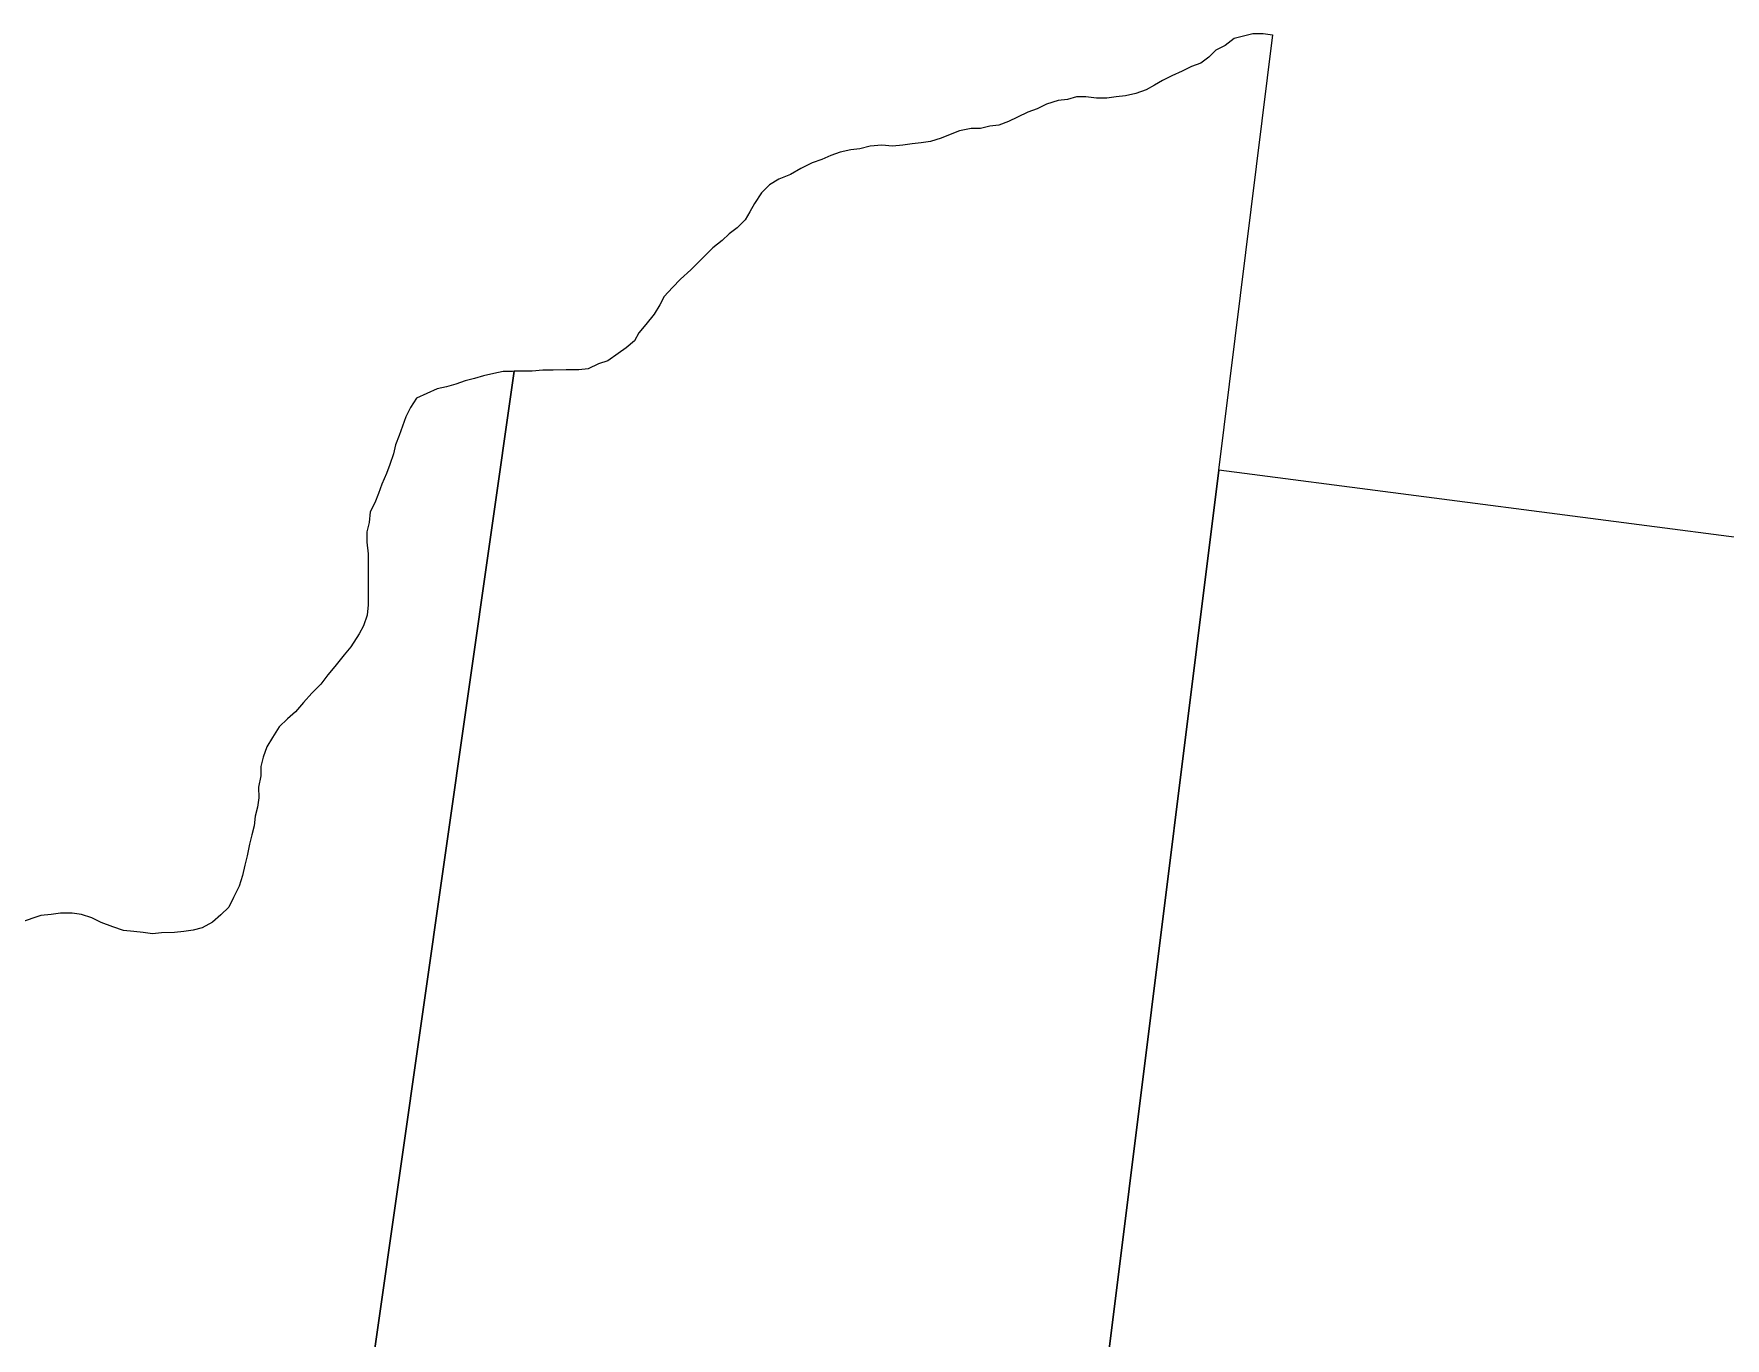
# Model space of a CAD drawing. Header units: metres. Extents: x 240566 to 246015, y 6282606 to 6289108.
# Drawn here: x 242429 to 243355, y 6286600 to 6287315 of the extents above; entities that cross this region are included whole.
import ezdxf

# ---------------------------------------------------------------- set-up
doc = ezdxf.new("R2010")
doc.units = ezdxf.units.M
doc.layers.add('Cadastre Land Parcels_SP_EXT', color=9, linetype='Continuous', lineweight=5)

msp = doc.modelspace()

# ---------------------------------------------------------------- linework, layer by layer
at = {"layer": 'Cadastre Land Parcels_SP_EXT', "linetype": 'Continuous'}
for points in [[(242967.85, 6286190.72), (243078.17, 6287075.79), (243107.88, 6287314.01), (243107.88, 6287314.01), (243107.6, 6287314), (243102.57, 6287314.65), (243096.8, 6287314.6), (243086.64, 6287312.11), (243081.64, 6287308.2), (243076.59, 6287305.74), (243072.79, 6287301.86), (243068.32, 6287298.63), (243063.26, 6287296.72), (243058.12, 6287294.14), (243052.42, 6287291.66), (243047.37, 6287289.08), (243042.98, 6287286.53), (243038.49, 6287283.96), (243032.78, 6287282.03), (243027.05, 6287280.77), (243021.96, 6287280.08), (243016.95, 6287279.5), (243011.19, 6287279.46), (243005.5, 6287280.08), (243000.39, 6287280.06), (242995.31, 6287278.7), (242990.21, 6287278.12), (242983.94, 6287276.18), (242978.81, 6287273.6), (242973.74, 6287271.69), (242968.05, 6287269.09), (242963, 6287266.63), (242957.85, 6287264.72), (242952.84, 6287264.03), (242947.77, 6287262.78), (242942.65, 6287262.75), (242936.27, 6287261.47), (242931.21, 6287259.45), (242926.15, 6287257.54), (242920.44, 6287255.61), (242915.34, 6287255.03), (242910.34, 6287254.34), (242905.24, 6287253.76), (242899.49, 6287253.05), (242893.81, 6287253.68), (242887.41, 6287253.06), (242881.77, 6287251.69), (242876.68, 6287251.11), (242870.95, 6287249.85), (242865.88, 6287247.94), (242860.83, 6287245.92), (242855.67, 6287244), (242849.34, 6287240.84), (242843.66, 6287237.69), (242837.32, 6287235.08), (242832.29, 6287231.94), (242827.85, 6287227.5), (242824, 6287221.73), (242821.52, 6287217.23), (242818.94, 6287212.83), (242814.51, 6287208.38), (242810.13, 6287205.16), (242806.33, 6287201.39), (242801.22, 6287197.48), (242797.42, 6287193.72), (242792.98, 6287189.27), (242789.18, 6287185.39), (242783.46, 6287180.36), (242779.12, 6287175.8), (242774.61, 6287170.8), (242772.13, 6287166.29), (242769.01, 6287161.21), (242764.51, 6287155.43), (242760.73, 6287151), (242758.24, 6287146.61), (242753.79, 6287142.71), (242749.32, 6287139.6), (242743.66, 6287135.67), (242738.59, 6287133.87), (242732.9, 6287131.28), (242727.8, 6287130.59), (242720.83, 6287130.62), (242713.77, 6287130.54), (242708.1, 6287130.5), (242702.35, 6287129.9), (242696.68, 6287129.86), (242692.5, 6287129.86), (242566.15, 6286243.92)], [(242566.15, 6286243.92), (242692.5, 6287129.86), (242692.5, 6287129.86), (242691.56, 6287129.84), (242686.45, 6287129.81), (242681.37, 6287128.57), (242675.74, 6287127.31), (242670.66, 6287125.95), (242665.58, 6287124.7), (242660.52, 6287122.79), (242655.44, 6287121.43), (242650.36, 6287120.19), (242644.66, 6287117.7), (242638.88, 6287115.11), (242635.76, 6287110.03), (242633.2, 6287104.97), (242631.29, 6287099.81), (242629.47, 6287094.77), (242627.56, 6287089.61), (242626.3, 6287084.58), (242624.41, 6287078.87), (242622.5, 6287073.82), (242619.96, 6287067.98), (242618.14, 6287062.94), (242616.23, 6287057.89), (242613.67, 6287052.83), (242613.08, 6287047.04), (242611.83, 6287042.01), (242611.79, 6287036.24), (242612.52, 6287029.93), (242612.47, 6287024.82), (242612.51, 6287019.72), (242612.57, 6287014.06), (242612.54, 6287008.29), (242612.52, 6287001.96), (242611.93, 6286996.28), (242610.04, 6286990.57), (242607.56, 6286986.07), (242603.1, 6286979.06), (242599.31, 6286974.64), (242594.27, 6286968.28), (242590.49, 6286963.74), (242586.63, 6286958.64), (242581.65, 6286953.63), (242577.14, 6286948.51), (242572.72, 6286943.4), (242568.27, 6286939.62), (242563.83, 6286935.17), (242560.08, 6286929.41), (242556.96, 6286924.33), (242555.07, 6286918.62), (242553.81, 6286913.48), (242553.76, 6286908.37), (242552.54, 6286902.12), (242552.6, 6286896.35), (242551.99, 6286891.23), (242550.73, 6286886.2), (242550.03, 6286881.07), (242548.86, 6286876.05), (242547.61, 6286870.91), (242546.29, 6286864.55), (242545.03, 6286859.52), (242543.79, 6286853.71), (242541.9, 6286848), (242538.72, 6286841.7), (242536.26, 6286836.53), (242531.82, 6286832.19), (242527.37, 6286828.3), (242521.69, 6286825.15), (242516.61, 6286823.79), (242511.51, 6286823.21), (242506.42, 6286822.52), (242499.45, 6286822.44), (242494.35, 6286821.86), (242489.31, 6286822.51), (242484.18, 6286823.15), (242478.5, 6286823.66), (242472.77, 6286825.62), (242466.39, 6286828.11), (242461.3, 6286830.64), (242455.58, 6286832.48), (242450.54, 6286833.13), (242444.13, 6286833.18), (242439.03, 6286832.48), (242433.38, 6286831.89), (242421.95, 6286828.03)]]:
    msp.add_lwpolyline(points, dxfattribs=at)
msp.add_lwpolyline([(243225.9, 6285988.72), (243370.3, 6286015.21), (243379.93, 6286093.28), (243382.67, 6286116.11), (243407.69, 6286321.01), (243493.5, 6287021.71), (243078.17, 6287075.79), (242967.85, 6286190.72), (242984.92, 6286188.41), (243057.69, 6286178.81), (243025.45, 6285941.62), (243047.08, 6285939.21), (243137.14, 6285929.4), (243225.9, 6285988.72)], close=True, dxfattribs=at)

doc.saveas('drawing.dxf')
